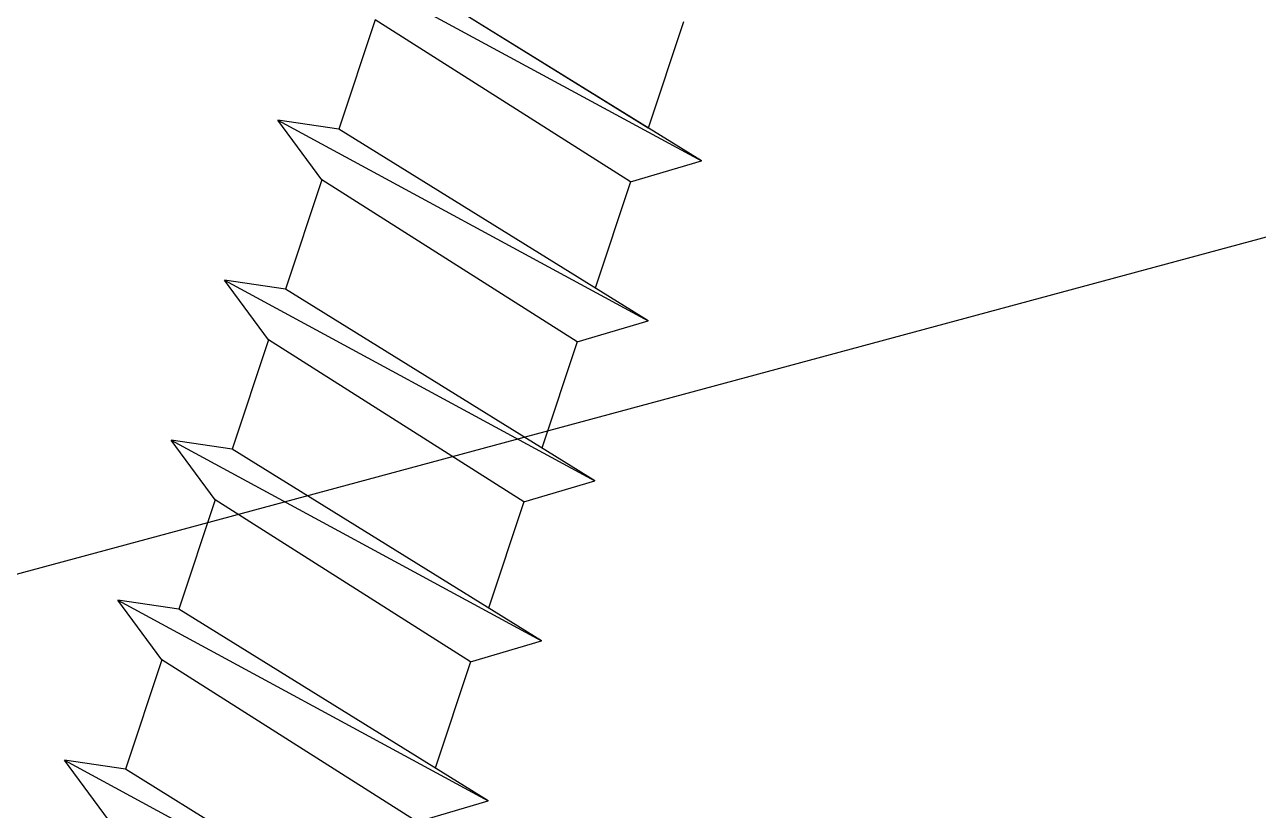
# Model space of a CAD drawing. Header units: inches. Extents: x -2661 to 42767, y -1222 to 9099.
# Drawn here: x 818.912 to 819.644, y 2530.661 to 2531.127 of the extents above; entities that cross this region are included whole.
import ezdxf

# ---------------------------------------------------------------- set-up
doc = ezdxf.new("R2010")
doc.units = ezdxf.units.IN
doc.header["$LTSCALE"] = 12
doc.header["$MEASUREMENT"] = 0
doc.layers.add('S-SIMPSON', color=2, linetype='CONTINUOUS')
doc.layers.add('S-WOOD', color=3, linetype='CONTINUOUS')

# ---------------------------------------------------------------- blocks, each defined once
blk = doc.blocks.new('SIP SCREW')
at = {"layer": 'S-SIMPSON', "color": 1}
for p, q in [((-0.087, -11.81124), (-0.087, -11.87751)), ((-0.087, -11.81124), (-0.087, -11.87751)), ((-0.087, -11.81124), (-0.087, -11.87751)), ((-0.087, -11.81124), (-0.087, -11.87751)), ((-0.087, -11.81124), (-0.087, -11.87751)), ((-0.087, -11.81124), (-0.087, -11.87751)), ((-0.087, -11.81124), (-0.087, -11.87751)), ((-0.087, -11.81124), (-0.087, -11.87751)), ((-0.087, -11.81124), (-0.087, -11.87751)), ((-0.087, -11.81124), (-0.087, -11.87751)), ((-0.123, -11.88604), (0.087, -11.83631)), ((-0.123, -11.88604), (0.087, -11.83631)), ((-0.123, -11.88604), (0.087, -11.83631)), ((-0.123, -11.88604), (0.087, -11.83631)), ((-0.123, -11.88604), (0.087, -11.83631)), ((-0.123, -11.88604), (0.087, -11.83631)), ((-0.123, -11.88604), (0.087, -11.83631)), ((-0.123, -11.88604), (0.087, -11.83631)), ((-0.087, -11.87751), (0.087, -11.83631)), ((0.123, -11.84266), (-0.123, -11.88604)), ((0.123, -11.84266), (-0.123, -11.88604)), ((0.123, -11.84266), (-0.123, -11.88604)), ((0.123, -11.84266), (-0.123, -11.88604)), ((0.123, -11.84266), (-0.123, -11.88604)), ((0.123, -11.84266), (-0.123, -11.88604)), ((0.123, -11.84266), (-0.123, -11.88604)), ((0.123, -11.84266), (-0.123, -11.88604)), ((0.123, -11.84266), (-0.123, -11.88604)), ((-0.087, -11.91124), (0.087, -11.86787)), ((-0.087, -11.91124), (0.087, -11.86787)), ((-0.087, -11.91124), (0.087, -11.86787)), ((-0.087, -11.91124), (0.087, -11.86787)), ((-0.087, -11.91124), (0.087, -11.86787)), ((-0.087, -11.91124), (0.087, -11.86787)), ((-0.087, -11.91124), (0.087, -11.86787)), ((-0.087, -11.91124), (0.087, -11.86787)), ((-0.087, -11.91124), (0.087, -11.86787)), ((0.087, -11.86787), (0.087, -11.93631)), ((0.087, -11.86787), (0.087, -11.93631)), ((0.087, -11.86787), (0.087, -11.93631)), ((0.087, -11.86787), (0.087, -11.93631)), ((0.087, -11.86787), (0.087, -11.93631)), ((0.087, -11.86787), (0.087, -11.93631)), ((0.087, -11.86787), (0.087, -11.93631)), ((0.087, -11.86787), (0.087, -11.93631)), ((0.087, -11.86787), (0.087, -11.93631)), ((-0.087, -11.91124), (-0.123, -11.88604)), ((-0.087, -11.91124), (-0.123, -11.88604)), ((-0.087, -11.91124), (-0.123, -11.88604)), ((-0.087, -11.91124), (-0.123, -11.88604)), ((-0.087, -11.91124), (-0.123, -11.88604)), ((-0.087, -11.91124), (-0.123, -11.88604)), ((-0.087, -11.91124), (-0.123, -11.88604)), ((-0.087, -11.91124), (-0.123, -11.88604)), ((-0.087, -11.91124), (-0.123, -11.88604)), ((-0.087, -11.91124), (-0.123, -11.88604)), ((-0.087, -11.91124), (0, -11.88956)), ((-0.087, -11.91124), (-0.087, -11.97751)), ((-0.087, -11.91124), (-0.087, -11.97751)), ((-0.087, -11.91124), (-0.087, -11.97751)), ((-0.087, -11.91124), (-0.087, -11.97751)), ((-0.087, -11.91124), (-0.087, -11.97751)), ((-0.087, -11.91124), (-0.087, -11.97751)), ((-0.087, -11.91124), (-0.087, -11.97751)), ((-0.087, -11.91124), (-0.087, -11.97751)), ((-0.123, -11.98604), (0.087, -11.93631)), ((-0.123, -11.98604), (0.087, -11.93631)), ((-0.123, -11.98604), (0.087, -11.93631)), ((-0.123, -11.98604), (0.087, -11.93631)), ((-0.123, -11.98604), (0.087, -11.93631)), ((-0.123, -11.98604), (0.087, -11.93631)), ((0.087, -11.93631), (0.123, -11.94266)), ((0.087, -11.93631), (0.123, -11.94266)), ((0.087, -11.93631), (0.123, -11.94266)), ((0.087, -11.93631), (0.123, -11.94266)), ((0.087, -11.93631), (0.123, -11.94266)), ((0.087, -11.93631), (0.123, -11.94266)), ((0.123, -11.94266), (-0.123, -11.98604)), ((0.123, -11.94266), (-0.123, -11.98604)), ((0.123, -11.94266), (-0.123, -11.98604)), ((0.123, -11.94266), (-0.123, -11.98604)), ((0.123, -11.94266), (-0.123, -11.98604)), ((0.123, -11.94266), (-0.123, -11.98604)), ((0.087, -11.96787), (0.123, -11.94266)), ((0.087, -11.96787), (0.123, -11.94266)), ((0.087, -11.96787), (0.123, -11.94266)), ((0.087, -11.96787), (0.123, -11.94266)), ((0.087, -11.96787), (0.123, -11.94266)), ((0.087, -11.96787), (0.123, -11.94266)), ((-0.087, -12.01124), (0.087, -11.96787)), ((-0.087, -12.01124), (0.087, -11.96787)), ((-0.087, -12.01124), (0.087, -11.96787)), ((-0.087, -12.01124), (0.087, -11.96787)), ((-0.087, -12.01124), (0.087, -11.96787)), ((-0.087, -12.01124), (0.087, -11.96787)), ((0.087, -11.96787), (0.087, -12.03631)), ((0.087, -11.96787), (0.087, -12.03631)), ((0.087, -11.96787), (0.087, -12.03631)), ((0.087, -11.96787), (0.087, -12.03631)), ((0.087, -11.96787), (0.087, -12.03631)), ((0.087, -11.96787), (0.087, -12.03631)), ((0.087, -11.96787), (0.087, -12.03631)), ((-0.087, -12.01124), (-0.123, -11.98604)), ((-0.087, -12.01124), (-0.123, -11.98604)), ((-0.087, -12.01124), (-0.123, -11.98604)), ((-0.087, -12.01124), (-0.123, -11.98604)), ((-0.087, -12.01124), (-0.123, -11.98604)), ((-0.087, -12.01124), (-0.123, -11.98604)), ((-0.087, -12.01124), (-0.087, -12.07751)), ((-0.087, -12.01124), (-0.087, -12.07751)), ((-0.087, -12.01124), (-0.087, -12.07751)), ((-0.087, -12.01124), (-0.087, -12.07751)), ((-0.087, -12.01124), (-0.087, -12.07751)), ((-0.087, -12.01124), (-0.087, -12.07751)), ((-0.087, -12.01124), (-0.087, -12.07751)), ((-0.123, -12.08604), (0.087, -12.03631)), ((-0.123, -12.08604), (0.087, -12.03631)), ((-0.123, -12.08604), (0.087, -12.03631)), ((-0.123, -12.08604), (0.087, -12.03631)), ((-0.123, -12.08604), (0.087, -12.03631)), ((-0.123, -12.08604), (0.087, -12.03631)), ((-0.123, -12.08604), (0.087, -12.03631)), ((0.087, -12.03631), (0.123, -12.04266)), ((0.087, -12.03631), (0.123, -12.04266)), ((0.087, -12.03631), (0.123, -12.04266)), ((0.087, -12.03631), (0.123, -12.04266)), ((0.087, -12.03631), (0.123, -12.04266)), ((0.087, -12.03631), (0.123, -12.04266)), ((0.087, -12.03631), (0.123, -12.04266)), ((0.123, -12.04266), (-0.123, -12.08604)), ((0.123, -12.04266), (-0.123, -12.08604)), ((0.123, -12.04266), (-0.123, -12.08604)), ((0.123, -12.04266), (-0.123, -12.08604)), ((0.123, -12.04266), (-0.123, -12.08604)), ((0.123, -12.04266), (-0.123, -12.08604)), ((0.123, -12.04266), (-0.123, -12.08604)), ((0.087, -12.06787), (0.123, -12.04266)), ((0.087, -12.06787), (0.123, -12.04266)), ((0.087, -12.06787), (0.123, -12.04266)), ((0.087, -12.06787), (0.123, -12.04266)), ((0.087, -12.06787), (0.123, -12.04266)), ((0.087, -12.06787), (0.123, -12.04266)), ((0.087, -12.06787), (0.123, -12.04266)), ((-0.087, -12.11124), (0.087, -12.06787)), ((-0.087, -12.11124), (0.087, -12.06787)), ((-0.087, -12.11124), (0.087, -12.06787)), ((-0.087, -12.11124), (0.087, -12.06787)), ((-0.087, -12.11124), (0.087, -12.06787)), ((-0.087, -12.11124), (0.087, -12.06787)), ((-0.087, -12.11124), (0.087, -12.06787)), ((0.087, -12.06787), (0.087, -12.13631)), ((0.087, -12.06787), (0.087, -12.13631)), ((0.087, -12.06787), (0.087, -12.13631)), ((0.087, -12.06787), (0.087, -12.13631)), ((0.087, -12.06787), (0.087, -12.13631)), ((0.087, -12.06787), (0.087, -12.13631)), ((0.087, -12.06787), (0.087, -12.13631)), ((0.087, -12.06787), (0.087, -12.13631)), ((0.087, -12.06787), (0.087, -12.13631)), ((0.087, -12.06787), (0.087, -12.13631)), ((0.087, -12.06787), (0.087, -12.13631)), ((0.087, -12.06787), (0.087, -12.13631)), ((0.087, -12.06787), (0.087, -12.13631)), ((0.087, -12.06787), (0.087, -12.13631)), ((-0.087, -12.11124), (-0.123, -12.08604)), ((-0.087, -12.11124), (-0.123, -12.08604)), ((-0.087, -12.11124), (-0.123, -12.08604)), ((-0.087, -12.11124), (-0.123, -12.08604)), ((-0.087, -12.11124), (-0.123, -12.08604)), ((-0.087, -12.11124), (-0.123, -12.08604)), ((-0.087, -12.11124), (-0.123, -12.08604)), ((-0.087, -12.11124), (-0.123, -12.08604)), ((-0.087, -12.11124), (0, -12.08956)), ((-0.087, -12.11124), (-0.087, -12.17751)), ((-0.087, -12.11124), (-0.087, -12.17751)), ((-0.087, -12.11124), (-0.087, -12.17751)), ((-0.087, -12.11124), (-0.087, -12.17751)), ((-0.087, -12.11124), (-0.087, -12.17751)), ((-0.087, -12.11124), (-0.087, -12.17751)), ((-0.087, -12.11124), (-0.087, -12.17751)), ((-0.087, -12.11124), (-0.087, -12.17751)), ((-0.123, -12.18604), (0.087, -12.13631)), ((-0.123, -12.18604), (0.087, -12.13631)), ((-0.123, -12.18604), (0.087, -12.13631)), ((-0.123, -12.18604), (0.087, -12.13631)), ((-0.123, -12.18604), (0.087, -12.13631)), ((-0.123, -12.18604), (0.087, -12.13631)), ((0.087, -12.13631), (0.123, -12.14266)), ((0.087, -12.13631), (0.123, -12.14266)), ((0.087, -12.13631), (0.123, -12.14266)), ((0.087, -12.13631), (0.123, -12.14266)), ((0.087, -12.13631), (0.123, -12.14266)), ((0.087, -12.13631), (0.123, -12.14266)), ((0.123, -12.14266), (-0.123, -12.18604)), ((0.123, -12.14266), (-0.123, -12.18604)), ((0.123, -12.14266), (-0.123, -12.18604)), ((0.123, -12.14266), (-0.123, -12.18604)), ((0.123, -12.14266), (-0.123, -12.18604)), ((0.123, -12.14266), (-0.123, -12.18604)), ((0.087, -12.16787), (0.123, -12.14266)), ((0.087, -12.16787), (0.123, -12.14266)), ((0.087, -12.16787), (0.123, -12.14266)), ((0.087, -12.16787), (0.123, -12.14266)), ((0.087, -12.16787), (0.123, -12.14266)), ((0.087, -12.16787), (0.123, -12.14266)), ((-0.087, -12.21124), (0.087, -12.16787)), ((-0.087, -12.21124), (0.087, -12.16787)), ((-0.087, -12.21124), (0.087, -12.16787)), ((-0.087, -12.21124), (0.087, -12.16787)), ((-0.087, -12.21124), (0.087, -12.16787)), ((-0.087, -12.21124), (0.087, -12.16787)), ((0.087, -12.16787), (0.087, -12.23631)), ((0.087, -12.16787), (0.087, -12.23631)), ((0.087, -12.16787), (0.087, -12.23631)), ((0.087, -12.16787), (0.087, -12.23631)), ((0.087, -12.16787), (0.087, -12.23631)), ((0.087, -12.16787), (0.087, -12.23631)), ((0.087, -12.16787), (0.087, -12.23631)), ((-0.087, -12.21124), (-0.123, -12.18604)), ((-0.087, -12.21124), (-0.123, -12.18604)), ((-0.087, -12.21124), (-0.123, -12.18604)), ((-0.087, -12.21124), (-0.123, -12.18604)), ((-0.087, -12.21124), (-0.123, -12.18604)), ((-0.087, -12.21124), (-0.123, -12.18604)), ((-0.087, -12.21124), (-0.123, -12.18604)), ((-0.087, -12.21124), (0, -12.18956)), ((-0.087, -12.21124), (-0.087, -12.27751)), ((-0.087, -12.21124), (-0.087, -12.27751)), ((-0.087, -12.21124), (-0.087, -12.27751)), ((-0.087, -12.21124), (-0.087, -12.27751)), ((-0.087, -12.21124), (-0.087, -12.27751)), ((-0.087, -12.21124), (-0.087, -12.27751)), ((-0.087, -12.21124), (-0.087, -12.27751)), ((-0.123, -12.28604), (0.087, -12.23631)), ((-0.123, -12.28604), (0.087, -12.23631)), ((-0.123, -12.28604), (0.087, -12.23631)), ((0.087, -12.23631), (0.123, -12.24266)), ((0.087, -12.23631), (0.123, -12.24266)), ((0.087, -12.23631), (0.123, -12.24266)), ((0.123, -12.24266), (-0.123, -12.28604)), ((0.123, -12.24266), (-0.123, -12.28604)), ((0.123, -12.24266), (-0.123, -12.28604)), ((0.087, -12.26787), (0.123, -12.24266)), ((0.087, -12.26787), (0.123, -12.24266)), ((0.087, -12.26787), (0.123, -12.24266)), ((-0.087, -12.31124), (0.087, -12.26787)), ((-0.087, -12.31124), (0.087, -12.26787)), ((-0.087, -12.31124), (0.087, -12.26787)), ((0.087, -12.26787), (0.087, -12.33631)), ((0.087, -12.26787), (0.087, -12.33631)), ((0.087, -12.26787), (0.087, -12.33631)), ((0.087, -12.26787), (0.087, -12.33631)), ((0.087, -12.26787), (0.087, -12.33631)), ((-0.087, -12.31124), (-0.123, -12.28604)), ((-0.087, -12.31124), (-0.123, -12.28604)), ((-0.087, -12.31124), (-0.123, -12.28604)), ((-0.123, -12.38604), (0.087, -12.33631)), ((-0.123, -12.38604), (0.087, -12.33631)), ((-0.123, -12.38604), (0.087, -12.33631)), ((0.087, -12.33631), (0.123, -12.34266)), ((0.087, -12.33631), (0.123, -12.34266)), ((0.087, -12.33631), (0.123, -12.34266)), ((0.123, -12.34266), (-0.123, -12.38604)), ((0.123, -12.34266), (-0.123, -12.38604)), ((0.123, -12.34266), (-0.123, -12.38604)), ((0.087, -12.36787), (0.123, -12.34266)), ((0.087, -12.36787), (0.123, -12.34266)), ((0.087, -12.36787), (0.123, -12.34266))]:
    blk.add_line(p, q, dxfattribs=at)

msp = doc.modelspace()

# ---------------------------------------------------------------- linework, layer by layer
at = {"layer": 'S-WOOD', "color": 2}
msp.add_lwpolyline([(816.4906, 2530.14912), (821.9906, 2531.63285)], dxfattribs=at)

# ---------------------------------------------------------------- block references
at = {"layer": 'S-WOOD', "xscale": -1, "rotation": 341.5650511770305}
msp.add_blockref('SIP SCREW', (822.95561, 2542.36102), dxfattribs=at)

doc.saveas('drawing.dxf')
